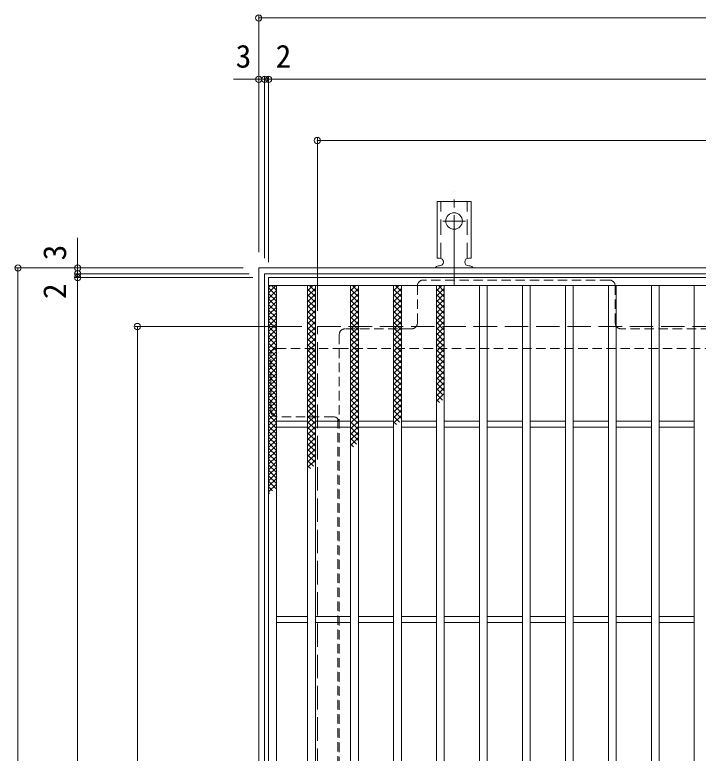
# Model space of a CAD drawing. Units: millimetres at full size, sheet at 1:4; details may follow other scales. Extents: x -912 to 1076, y -781 to 765.
# Drawn here: x -899.7 to -549.7, y 374.7 to 752.7 of the extents above; entities that cross this region are included whole.
import ezdxf
from ezdxf.enums import TextEntityAlignment as Align

# ---------------------------------------------------------------- set-up
doc = ezdxf.new("R2010")
doc.units = ezdxf.units.MM
doc.header["$LTSCALE"] = 4
doc.header["$PDMODE"] = 32
doc.header["$PDSIZE"] = 3.2
for name, pattern in [('CHAIN2', [12, 9, -1, 1, -1]), ('DASHED1', [1.8, 1.2, -0.6]), ('DASHED2', [3, 2, -1]), ('DASHED3', [4, 3, -1])]:
    doc.linetypes.add(name, pattern=pattern)
for name, color, linetype, lineweight in [('A-1_躯体', 2, 'Continuous', 9), ('A-2_仕上', 3, 'Continuous', 9), ('A-4_その他', 7, 'Continuous', 9), ('A-7_ハッチ', 2, 'Continuous', 9), ('A-9_ｸｳﾁｮｳｷ', 6, 'Continuous', 9), ('A-A_ﾊｯﾁ-ﾜｸ', 3, 'Continuous', 9)]:
    doc.layers.add(name, color=color, linetype=linetype, lineweight=lineweight)
doc.styles.add('ＭＳ ゴシック', font='')
doc.styles.get('ＭＳ ゴシック').set_extended_font_data('MS Gothic')

msp = doc.modelspace()

# ---------------------------------------------------------------- linework, layer by layer
at = {"layer": 'A-1_躯体'}
for p, q in [((-774.713, 63.162), (-774.713, 623.162)), ((-774.713, 623.162), (-214.713, 623.162)), ((-771.713, 66.162), (-771.713, 620.162)), ((-771.713, 620.162), (-217.713, 620.162))]:
    msp.add_line(p, q, dxfattribs=at)
at = {"layer": 'A-1_躯体', "linetype": 'DASHED3'}
for p, q in [((-744.713, 93.162), (-744.713, 593.161)), ((-744.713, 593.161), (-244.713, 593.161))]:
    msp.add_line(p, q, dxfattribs=at)
at = {"layer": 'A-2_仕上'}
for p, q in [((-769.713, 68.161), (-769.713, 618.162)), ((-769.713, 614.161), (-219.713, 614.161)), ((-765.713, 72.162), (-765.713, 614.161)), ((-749.713, 72.162), (-749.713, 614.161)), ((-745.713, 72.162), (-745.713, 614.161)), ((-727.713, 614.161), (-727.713, 72.162)), ((-723.713, 614.161), (-723.713, 72.162)), ((-705.713, 614.161), (-705.713, 72.162)), ((-701.713, 72.162), (-701.713, 614.161)), ((-683.713, 72.162), (-683.713, 614.161)), ((-679.713, 72.162), (-679.713, 614.161)), ((-661.713, 72.162), (-661.713, 614.161)), ((-657.713, 72.162), (-657.713, 614.161)), ((-639.713, 72.162), (-639.713, 614.161)), ((-635.713, 72.162), (-635.713, 614.161)), ((-617.713, 72.162), (-617.713, 614.161)), ((-613.713, 72.162), (-613.713, 614.161)), ((-595.713, 72.162), (-595.713, 614.161)), ((-591.713, 72.162), (-591.713, 614.161)), ((-573.713, 72.162), (-573.713, 614.161)), ((-569.713, 72.162), (-569.713, 614.161)), ((-551.712, 72.162), (-551.712, 614.161)), ((-765.713, 544.662), (-749.713, 544.662)), ((-745.713, 544.662), (-727.713, 544.662)), ((-723.713, 544.662), (-705.713, 544.662)), ((-701.713, 544.662), (-683.713, 544.662)), ((-679.712, 544.662), (-661.713, 544.662)), ((-657.713, 544.662), (-639.713, 544.662)), ((-635.713, 544.662), (-617.713, 544.662)), ((-613.712, 544.662), (-595.713, 544.662)), ((-591.713, 544.662), (-573.713, 544.662)), ((-569.712, 544.662), (-551.712, 544.662)), ((-765.713, 541.662), (-749.713, 541.662)), ((-745.713, 541.662), (-727.713, 541.662)), ((-723.713, 541.662), (-705.713, 541.662)), ((-701.713, 541.662), (-683.713, 541.662)), ((-679.712, 541.662), (-661.713, 541.662)), ((-657.713, 541.662), (-639.713, 541.662)), ((-635.713, 541.662), (-617.713, 541.662)), ((-613.712, 541.662), (-595.713, 541.662)), ((-591.713, 541.662), (-573.713, 541.662)), ((-569.712, 541.662), (-551.712, 541.662)), ((-765.713, 444.662), (-749.713, 444.662)), ((-745.713, 444.662), (-727.713, 444.662)), ((-723.713, 444.662), (-705.713, 444.662)), ((-701.713, 444.662), (-683.713, 444.662)), ((-679.712, 444.662), (-661.713, 444.662)), ((-657.713, 444.662), (-639.713, 444.662)), ((-635.713, 444.662), (-617.713, 444.662)), ((-613.712, 444.662), (-595.713, 444.662)), ((-591.713, 444.662), (-573.713, 444.662)), ((-569.712, 444.662), (-551.712, 444.662)), ((-765.713, 441.662), (-749.713, 441.662)), ((-745.713, 441.662), (-727.713, 441.662)), ((-723.713, 441.662), (-705.713, 441.662)), ((-701.713, 441.662), (-683.713, 441.662)), ((-679.712, 441.662), (-661.713, 441.662)), ((-657.713, 441.662), (-639.713, 441.662)), ((-635.713, 441.662), (-617.713, 441.662)), ((-613.712, 441.662), (-595.713, 441.662)), ((-591.713, 441.662), (-573.713, 441.662)), ((-569.712, 441.662), (-551.712, 441.662))]:
    msp.add_line(p, q, dxfattribs=at)
msp.add_lwpolyline([(-769.713, 618.162), (-219.713, 618.162), (-219.713, 68.161)], dxfattribs=at)
at = {"layer": 'A-4_その他'}
for p, q in [((-774.713, 752.325), (-774.713, 631.162)), ((-774.713, 751.125), (-214.713, 751.125)), ((-787.728, 719.736), (-771.713, 719.736)), ((-771.713, 720.936), (-771.713, 628.162)), ((-771.713, 719.736), (-769.713, 719.736)), ((-769.713, 720.936), (-769.713, 626.162)), ((-769.713, 719.736), (-219.713, 719.736)), ((-744.713, 689.548), (-744.713, 601.161)), ((-744.713, 688.348), (-244.713, 688.348)), ((-867.449, 620.162), (-867.449, 638.597)), ((-899.254, 623.162), (-782.713, 623.162)), ((-898.054, 63.162), (-898.054, 623.162)), ((-868.649, 620.162), (-779.713, 620.162)), ((-867.449, 618.162), (-867.449, 620.162)), ((-868.649, 618.162), (-777.713, 618.162)), ((-867.449, 68.162), (-867.449, 618.162)), ((-838.044, 593.161), (-752.713, 593.161)), ((-836.844, 593.161), (-836.844, 93.162))]:
    msp.add_line(p, q, dxfattribs=at)
for p in [(-774.713, 751.125), (-774.713, 719.736), (-771.713, 719.736), (-769.713, 719.736), (-744.713, 688.348), (-898.054, 623.162), (-867.449, 623.162), (-867.449, 620.162), (-867.449, 618.162), (-836.844, 593.161)]:
    msp.add_point(p, dxfattribs=at)
at = {"layer": 'A-7_ハッチ', "linetype": 'DASHED1'}
for p, q in [((-595.213, 616.966), (-690.512, 616.966)), ((-693.512, 594.966), (-693.512, 613.966)), ((-592.213, 594.966), (-592.213, 613.966)), ((-696.512, 591.966), (-730.513, 591.966)), ((-529.213, 591.966), (-589.213, 591.966)), ((-733.513, 588.966), (-733.513, 97.359)), ((-768.516, 549.965), (-768.516, 578.966)), ((-765.516, 581.966), (-733.513, 581.966)), ((-733.513, 581.966), (-255.913, 581.966)), ((-736.513, 546.965), (-765.516, 546.965)), ((-734.313, 546.004), (-734.313, 361.623))]:
    msp.add_line(p, q, dxfattribs=at)
for centre, start, end in [((-690.512, 613.966), 90, 180), ((-595.213, 613.966), 0, 90), ((-696.512, 594.966), 270, 0), ((-589.213, 594.966), 180, 270), ((-730.513, 588.966), 90, 180), ((-765.516, 578.966), 90, 180), ((-765.516, 549.965), 180, 270), ((-736.513, 543.965), 0, 90)]:
    msp.add_arc(centre, 3, start, end, dxfattribs=at)
at = {"layer": 'A-9_ｸｳﾁｮｳｷ'}
for p, q in [((-769.713, 610.371), (-765.923, 614.162)), ((-769.713, 613.2), (-768.751, 614.162)), ((-769.713, 612.923), (-765.713, 608.923)), ((-768.124, 614.162), (-765.713, 611.751)), ((-749.713, 611.485), (-747.037, 614.162)), ((-749.713, 608.657), (-745.713, 612.657)), ((-748.725, 614.162), (-745.713, 611.149)), ((-727.713, 611.485), (-725.037, 614.162)), ((-727.713, 608.657), (-723.713, 612.657)), ((-726.726, 614.162), (-723.713, 611.149)), ((-705.713, 611.485), (-703.037, 614.162)), ((-705.713, 608.657), (-701.713, 612.657)), ((-704.725, 614.162), (-701.713, 611.149)), ((-683.713, 611.485), (-681.037, 614.162)), ((-683.713, 608.657), (-679.713, 612.657)), ((-682.725, 614.162), (-679.713, 611.149)), ((-679.897, 614.162), (-679.713, 613.978)), ((-769.713, 607.543), (-765.713, 611.543)), ((-769.713, 610.095), (-765.713, 606.094)), ((-769.713, 604.715), (-765.713, 608.715)), ((-749.713, 612.322), (-745.713, 608.321)), ((-749.713, 605.829), (-745.713, 609.828)), ((-749.713, 609.493), (-745.713, 605.493)), ((-727.713, 612.322), (-723.713, 608.321)), ((-727.713, 605.829), (-723.713, 609.828)), ((-727.713, 609.493), (-723.713, 605.493)), ((-705.713, 612.322), (-701.713, 608.321)), ((-705.713, 605.829), (-701.713, 609.828)), ((-705.713, 609.493), (-701.713, 605.493)), ((-683.713, 612.322), (-679.713, 608.321)), ((-683.713, 605.829), (-679.713, 609.828)), ((-683.713, 609.493), (-679.713, 605.493)), ((-769.713, 607.266), (-765.713, 603.266)), ((-769.713, 601.887), (-765.713, 605.886)), ((-749.713, 603), (-745.713, 607)), ((-749.713, 606.664), (-745.713, 602.664)), ((-727.713, 603), (-723.713, 607)), ((-727.713, 606.664), (-723.713, 602.664)), ((-705.713, 603), (-701.713, 607)), ((-705.713, 606.664), (-701.713, 602.664)), ((-683.713, 603), (-679.713, 607)), ((-683.713, 606.664), (-679.713, 602.664)), ((-769.713, 604.438), (-765.713, 600.438)), ((-769.713, 599.058), (-765.713, 603.058)), ((-769.713, 601.609), (-765.713, 597.609)), ((-749.713, 600.172), (-745.713, 604.172)), ((-749.713, 603.836), (-745.713, 599.836)), ((-749.713, 597.344), (-745.713, 601.344)), ((-749.713, 601.008), (-745.713, 597.008)), ((-727.713, 600.172), (-723.713, 604.172)), ((-727.713, 603.836), (-723.713, 599.836)), ((-727.713, 597.344), (-723.713, 601.344)), ((-727.713, 601.008), (-723.713, 597.008)), ((-705.713, 600.172), (-701.713, 604.172)), ((-705.713, 603.836), (-701.713, 599.836)), ((-705.713, 597.344), (-701.713, 601.344)), ((-705.713, 601.008), (-701.713, 597.008)), ((-683.713, 600.172), (-679.713, 604.172)), ((-683.713, 603.836), (-679.713, 599.836)), ((-683.713, 597.344), (-679.713, 601.344)), ((-683.713, 601.008), (-679.713, 597.008)), ((-769.713, 596.229), (-765.713, 600.23)), ((-769.713, 598.781), (-765.713, 594.781)), ((-769.713, 593.401), (-765.713, 597.401)), ((-749.713, 594.515), (-745.713, 598.515)), ((-749.713, 598.179), (-745.713, 594.179)), ((-727.713, 594.515), (-723.713, 598.515)), ((-727.713, 598.179), (-723.713, 594.179)), ((-705.713, 594.515), (-701.713, 598.515)), ((-705.713, 598.179), (-701.713, 594.179)), ((-683.713, 594.515), (-679.713, 598.515)), ((-683.713, 598.179), (-679.713, 594.179)), ((-769.713, 595.953), (-765.713, 591.952)), ((-769.713, 590.573), (-765.713, 594.572)), ((-749.713, 591.686), (-745.713, 595.687)), ((-749.713, 595.351), (-745.713, 591.351)), ((-727.713, 591.686), (-723.713, 595.687)), ((-727.713, 595.351), (-723.713, 591.351)), ((-705.713, 591.686), (-701.713, 595.687)), ((-705.713, 595.351), (-701.713, 591.351)), ((-683.713, 591.686), (-679.713, 595.687)), ((-683.713, 595.351), (-679.713, 591.351)), ((-769.713, 593.124), (-765.713, 589.124)), ((-769.713, 587.744), (-765.713, 591.744)), ((-769.713, 590.296), (-765.713, 586.296)), ((-749.713, 588.858), (-745.713, 592.859)), ((-749.713, 592.522), (-745.713, 588.522)), ((-749.713, 586.03), (-745.713, 590.03)), ((-749.713, 589.694), (-745.713, 585.694)), ((-727.713, 588.858), (-723.713, 592.859)), ((-727.713, 592.522), (-723.713, 588.522)), ((-727.713, 586.03), (-723.713, 590.03)), ((-727.713, 589.694), (-723.713, 585.694)), ((-705.713, 588.858), (-701.713, 592.859)), ((-705.713, 592.522), (-701.713, 588.522)), ((-705.713, 586.03), (-701.713, 590.03)), ((-705.713, 589.694), (-701.713, 585.694)), ((-683.713, 588.858), (-679.713, 592.859)), ((-683.713, 592.522), (-679.713, 588.522)), ((-683.713, 586.03), (-679.713, 590.03)), ((-683.713, 589.694), (-679.713, 585.694)), ((-769.713, 584.916), (-765.713, 588.916)), ((-769.713, 587.467), (-765.713, 583.467)), ((-769.713, 582.088), (-765.713, 586.087)), ((-749.713, 583.201), (-745.713, 587.201)), ((-749.713, 586.865), (-745.713, 582.865)), ((-727.713, 583.201), (-723.713, 587.201)), ((-727.713, 586.865), (-723.713, 582.865)), ((-705.713, 583.201), (-701.713, 587.201)), ((-705.713, 586.865), (-701.713, 582.865)), ((-683.713, 583.201), (-679.713, 587.201)), ((-683.713, 586.865), (-679.713, 582.865)), ((-769.713, 584.639), (-765.713, 580.639)), ((-769.713, 579.259), (-765.713, 583.259)), ((-749.713, 580.373), (-745.713, 584.373)), ((-749.713, 584.037), (-745.713, 580.037)), ((-727.713, 580.373), (-723.713, 584.373)), ((-727.713, 584.037), (-723.713, 580.037)), ((-705.713, 580.373), (-701.713, 584.373)), ((-705.713, 584.037), (-701.713, 580.037)), ((-683.713, 580.373), (-679.713, 584.373)), ((-683.713, 584.037), (-679.713, 580.037)), ((-769.713, 581.81), (-765.713, 577.81)), ((-769.713, 576.43), (-765.713, 580.431)), ((-769.713, 578.982), (-765.713, 574.982)), ((-749.713, 577.545), (-745.713, 581.545)), ((-749.713, 581.209), (-745.713, 577.209)), ((-749.713, 574.716), (-745.713, 578.716)), ((-749.713, 578.38), (-745.713, 574.381)), ((-727.713, 577.545), (-723.713, 581.545)), ((-727.713, 581.209), (-723.713, 577.209)), ((-727.713, 574.716), (-723.713, 578.716)), ((-727.713, 578.38), (-723.713, 574.381)), ((-705.713, 577.545), (-701.713, 581.545)), ((-705.713, 581.209), (-701.713, 577.209)), ((-705.713, 574.716), (-701.713, 578.716)), ((-705.713, 578.38), (-701.713, 574.381)), ((-683.713, 577.545), (-679.713, 581.545)), ((-683.713, 581.209), (-679.713, 577.209)), ((-683.713, 574.716), (-679.713, 578.716)), ((-683.713, 578.38), (-679.713, 574.381)), ((-769.713, 573.602), (-765.713, 577.602)), ((-769.713, 576.153), (-765.713, 572.154)), ((-769.713, 570.774), (-765.713, 574.774)), ((-749.713, 571.887), (-745.713, 575.888)), ((-749.713, 575.552), (-745.713, 571.552)), ((-727.713, 571.887), (-723.713, 575.888)), ((-727.713, 575.552), (-723.713, 571.552)), ((-705.713, 571.887), (-701.713, 575.888)), ((-705.713, 575.552), (-701.713, 571.552)), ((-683.713, 571.887), (-679.713, 575.888)), ((-683.713, 575.552), (-679.713, 571.552)), ((-769.713, 573.325), (-765.713, 569.325)), ((-769.713, 567.945), (-765.713, 571.945)), ((-749.713, 569.059), (-745.713, 573.059)), ((-749.713, 572.724), (-745.713, 568.723)), ((-727.713, 569.059), (-723.713, 573.059)), ((-727.713, 572.724), (-723.713, 568.723)), ((-705.713, 569.059), (-701.713, 573.059)), ((-705.713, 572.724), (-701.713, 568.723)), ((-683.713, 569.059), (-679.713, 573.059)), ((-683.713, 572.724), (-679.713, 568.723)), ((-769.713, 570.497), (-765.713, 566.497)), ((-769.713, 565.117), (-765.713, 569.117)), ((-769.713, 567.669), (-765.713, 563.668)), ((-749.713, 566.231), (-745.713, 570.231)), ((-749.713, 569.895), (-745.713, 565.895)), ((-749.713, 563.402), (-745.713, 567.402)), ((-749.713, 567.066), (-745.713, 563.067)), ((-727.713, 566.231), (-723.713, 570.231)), ((-727.713, 569.895), (-723.713, 565.895)), ((-727.713, 563.402), (-723.713, 567.402)), ((-727.713, 567.066), (-723.713, 563.067)), ((-705.713, 566.231), (-701.713, 570.231)), ((-705.713, 569.895), (-701.713, 565.895)), ((-705.713, 563.402), (-701.713, 567.402)), ((-705.713, 567.066), (-701.713, 563.067)), ((-683.713, 566.231), (-679.713, 570.231)), ((-683.713, 569.895), (-679.713, 565.895)), ((-683.713, 563.402), (-679.713, 567.402)), ((-683.713, 567.066), (-679.713, 563.067)), ((-769.713, 562.289), (-765.713, 566.288)), ((-769.713, 564.84), (-765.713, 560.84)), ((-769.713, 559.46), (-765.713, 563.46)), ((-749.713, 560.574), (-745.713, 564.574)), ((-749.713, 564.238), (-745.713, 560.238)), ((-727.713, 560.574), (-723.713, 564.574)), ((-727.713, 564.238), (-723.713, 560.238)), ((-705.713, 560.574), (-701.713, 564.574)), ((-705.713, 564.238), (-701.713, 560.238)), ((-683.713, 560.574), (-679.713, 564.574)), ((-683.713, 564.238), (-679.713, 560.238)), ((-769.713, 562.011), (-765.713, 558.012)), ((-769.713, 556.631), (-765.713, 560.632)), ((-749.713, 557.746), (-745.713, 561.746)), ((-749.713, 561.41), (-745.713, 557.41)), ((-727.713, 557.746), (-723.713, 561.746)), ((-727.713, 561.41), (-723.713, 557.41)), ((-705.713, 557.746), (-701.713, 561.746)), ((-705.713, 561.41), (-701.713, 557.41)), ((-683.713, 557.746), (-679.713, 561.746)), ((-683.713, 561.41), (-680.627, 558.323)), ((-769.713, 559.183), (-765.713, 555.183)), ((-769.713, 553.803), (-765.713, 557.803)), ((-769.713, 556.354), (-765.713, 552.355)), ((-749.713, 554.917), (-745.713, 558.917)), ((-749.713, 558.581), (-745.713, 554.582)), ((-749.713, 552.088), (-745.713, 556.089)), ((-749.713, 555.753), (-745.713, 551.753)), ((-727.713, 554.917), (-723.713, 558.917)), ((-727.713, 558.581), (-723.713, 554.582)), ((-727.713, 552.088), (-723.713, 556.089)), ((-727.713, 555.753), (-723.713, 551.753)), ((-705.713, 554.917), (-701.713, 558.917)), ((-705.713, 558.581), (-701.713, 554.582)), ((-705.713, 552.088), (-701.713, 556.089)), ((-705.713, 555.753), (-701.713, 551.753)), ((-683.713, 554.918), (-679.713, 558.918)), ((-683.713, 558.582), (-680.627, 555.495)), ((-683.713, 555.753), (-682.203, 554.244)), ((-769.713, 550.975), (-765.713, 554.975)), ((-769.713, 553.526), (-765.713, 549.527)), ((-769.713, 548.146), (-765.713, 552.146)), ((-749.713, 549.26), (-745.713, 553.26)), ((-749.713, 552.924), (-745.713, 548.924)), ((-727.713, 549.26), (-723.713, 553.26)), ((-727.713, 552.924), (-723.713, 548.924)), ((-705.713, 549.26), (-701.713, 553.26)), ((-705.713, 552.924), (-701.713, 548.924)), ((-769.713, 550.698), (-765.713, 546.698)), ((-769.713, 545.318), (-765.713, 549.318)), ((-749.713, 546.432), (-745.713, 550.432)), ((-749.713, 550.096), (-745.713, 546.096)), ((-727.713, 546.432), (-723.713, 550.432)), ((-727.713, 550.096), (-723.713, 546.096)), ((-705.713, 546.432), (-701.713, 550.432)), ((-705.713, 550.096), (-701.713, 546.096)), ((-769.713, 547.87), (-765.713, 543.869)), ((-769.713, 542.49), (-765.713, 546.489)), ((-769.713, 545.041), (-765.713, 541.041)), ((-749.713, 543.603), (-745.713, 547.603)), ((-749.713, 547.268), (-745.713, 543.268)), ((-749.713, 540.775), (-745.713, 544.775)), ((-749.713, 544.439), (-745.713, 540.439)), ((-727.713, 543.603), (-723.713, 547.603)), ((-727.713, 547.268), (-723.713, 543.268)), ((-727.713, 540.775), (-723.713, 544.775)), ((-727.713, 544.439), (-723.713, 540.439)), ((-705.713, 543.603), (-701.713, 547.603)), ((-705.713, 547.268), (-702.626, 544.181)), ((-705.713, 544.439), (-704.203, 542.93)), ((-769.713, 539.661), (-765.713, 543.661)), ((-769.713, 542.212), (-765.713, 538.213)), ((-769.713, 536.833), (-765.713, 540.833)), ((-749.713, 537.947), (-745.713, 541.947)), ((-749.713, 541.611), (-745.713, 537.611)), ((-727.713, 537.947), (-723.713, 541.947)), ((-727.713, 541.611), (-723.713, 537.611)), ((-769.713, 539.384), (-765.713, 535.384)), ((-769.713, 534.004), (-765.713, 538.004)), ((-749.713, 535.118), (-745.713, 539.118)), ((-749.713, 538.782), (-745.713, 534.783)), ((-727.713, 535.118), (-723.713, 539.118)), ((-727.713, 538.782), (-723.713, 534.783)), ((-769.713, 536.556), (-765.713, 532.556)), ((-769.713, 531.176), (-765.713, 535.176)), ((-769.713, 533.727), (-765.713, 529.727)), ((-749.713, 532.29), (-745.713, 536.29)), ((-749.713, 535.954), (-745.713, 531.954)), ((-749.713, 529.461), (-745.713, 533.461)), ((-749.713, 533.126), (-745.713, 529.125)), ((-727.713, 532.29), (-723.713, 536.29)), ((-727.713, 535.954), (-724.75, 532.991)), ((-727.713, 533.126), (-726.192, 531.605)), ((-769.713, 528.347), (-765.713, 532.347)), ((-769.713, 530.899), (-765.713, 526.899)), ((-769.713, 525.519), (-765.713, 529.519)), ((-749.713, 526.633), (-745.713, 530.633)), ((-749.713, 530.297), (-745.713, 526.297)), ((-769.713, 528.071), (-765.713, 524.07)), ((-769.713, 522.691), (-765.713, 526.69)), ((-749.713, 523.805), (-745.713, 527.805)), ((-749.713, 527.469), (-745.713, 523.469)), ((-769.713, 525.242), (-765.713, 521.242)), ((-769.713, 519.862), (-765.713, 523.862)), ((-769.713, 522.413), (-765.713, 518.413)), ((-749.713, 520.976), (-745.713, 524.976)), ((-749.713, 524.64), (-746.729, 521.656)), ((-749.713, 521.812), (-748.317, 520.416)), ((-769.713, 517.034), (-765.713, 521.034)), ((-769.713, 519.585), (-765.713, 515.585)), ((-769.713, 514.205), (-765.713, 518.205)), ((-769.713, 516.757), (-765.713, 512.757)), ((-769.713, 511.377), (-765.713, 515.377)), ((-769.713, 513.928), (-766.023, 510.238)), ((-769.713, 508.548), (-765.713, 512.549)), ((-769.713, 511.1), (-767.611, 508.998)), ((-769.713, 508.272), (-769.199, 507.758))]:
    msp.add_line(p, q, dxfattribs=at)
at = {"layer": 'A-A_ﾊｯﾁ-ﾜｸ', "color": 7, "linetype": 'CHAIN2'}
for p, q in [((-674.712, 614.161), (-674.712, 662.162)), ((-668.936, 647.162), (-680.488, 647.162))]:
    msp.add_line(p, q, dxfattribs=at)
at = {"layer": 'A-A_ﾊｯﾁ-ﾜｸ'}
for p, q in [((-683.462, 628.162), (-683.462, 657.162)), ((-683.462, 657.162), (-665.962, 657.162)), ((-665.962, 628.162), (-665.962, 657.162)), ((-683.462, 628.162), (-682.212, 628.162)), ((-665.962, 628.162), (-667.212, 628.162)), ((-682.208, 624.162), (-682.721, 624.162)), ((-666.713, 624.162), (-667.212, 624.162))]:
    msp.add_line(p, q, dxfattribs=at)
at = {"layer": 'A-A_ﾊｯﾁ-ﾜｸ', "linetype": 'DASHED2'}
for p, q in [((-681.462, 628.016), (-681.462, 657.162)), ((-667.962, 628.016), (-667.962, 657.162))]:
    msp.add_line(p, q, dxfattribs=at)
at = {"layer": 'A-A_ﾊｯﾁ-ﾜｸ'}
msp.add_circle((-674.712, 647.162), 4.25, dxfattribs=at)
for centre, start, end in [((-682.212, 626.162), 270.13329, 90), ((-667.212, 626.162), 90, 270), ((-682.713, 622.162), 90.24162, 150.00072), ((-666.713, 622.162), 29.99951, 89.72403)]:
    msp.add_arc(centre, 2, start, end, dxfattribs=at)

# ---------------------------------------------------------------- texts
at = {"layer": 'A-4_その他', "color": 2, "style": 'ＭＳ ゴシック'}
for s, p in [('3', (-786.547, 722.136)), ('2', (-766.067, 722.136))]:
    msp.add_text(s, height=11.73, dxfattribs=at).set_placement(p, align=Align.BOTTOM_LEFT)
for s, p in [('3', (-869.849, 627.044)), ('2', (-869.849, 607.238))]:
    msp.add_text(s, height=11.73, rotation=90, dxfattribs=at).set_placement(p, align=Align.BOTTOM_LEFT)

doc.saveas('drawing.dxf')
